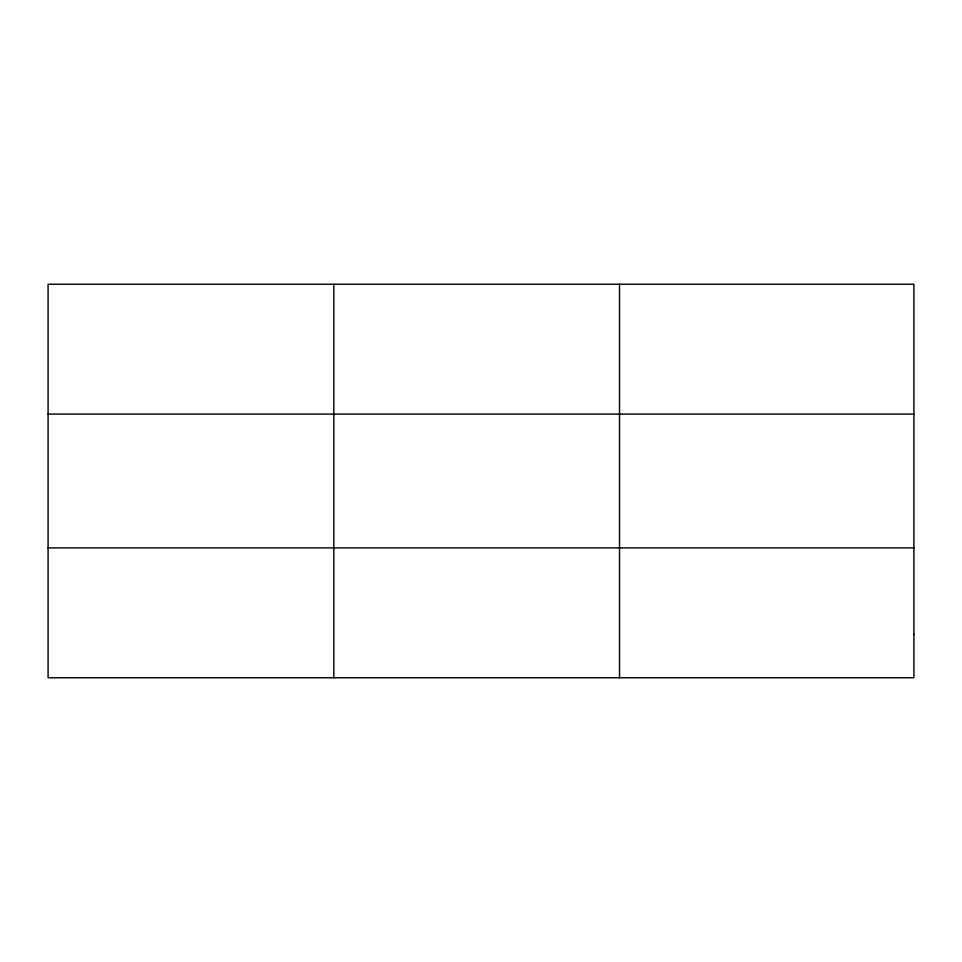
<?xml version="1.0" encoding="UTF-8"?>
<svg xmlns="http://www.w3.org/2000/svg" width="962" height="962" viewBox="0 0 962 962"><rect width="100%" height="100%" fill="white"/><g stroke="black" fill="none" stroke-linecap="round" stroke-linejoin="round"><path stroke-width="1.44" d="M333.814 284.235L333.814 677.765M619.528 284.235L619.528 677.765M48.1 414.105L913.9 414.105M48.1 547.895L913.9 547.895M913.9 634.475L913.9 677.765L48.1 677.765L48.1 284.235L913.9 284.235L913.9 634.475"/></g></svg>
